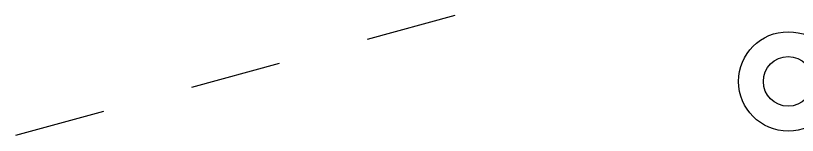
# Model space of a CAD drawing. Extents: x 3 to 592, y 5 to 207.
# Drawn here: x 108.63 to 119.53, y 66.91 to 68.59 of the extents above; entities that cross this region are included whole.
import ezdxf

# ---------------------------------------------------------------- set-up
doc = ezdxf.new("R2010")
doc.units = 0
doc.layers.get('0').update_dxf_attribs({"linetype": 'CONTINUOUS'})

msp = doc.modelspace()

# ---------------------------------------------------------------- linework, layer by layer
at = {"color": 7}
for points in [[(114.757331, 68.585126), (113.532188, 68.250575)], [(114.757331, 68.585126), (113.532188, 68.250575)], [(112.307045, 67.916024), (111.081902, 67.581473)], [(112.307045, 67.916024), (111.081902, 67.581473)], [(109.856759, 67.246922), (108.631616, 66.912371)], [(109.856759, 67.246922), (108.631616, 66.912371)]]:
    msp.add_lwpolyline(points, dxfattribs=at)
for centre, radius in [((119.406141, 67.66627), 0.693561), ((119.406141, 67.66627), 0.693561), ((119.405259, 67.666023), 0.346251), ((119.405259, 67.666023), 0.346251)]:
    msp.add_circle(centre, radius, dxfattribs=at)

doc.saveas('drawing.dxf')
